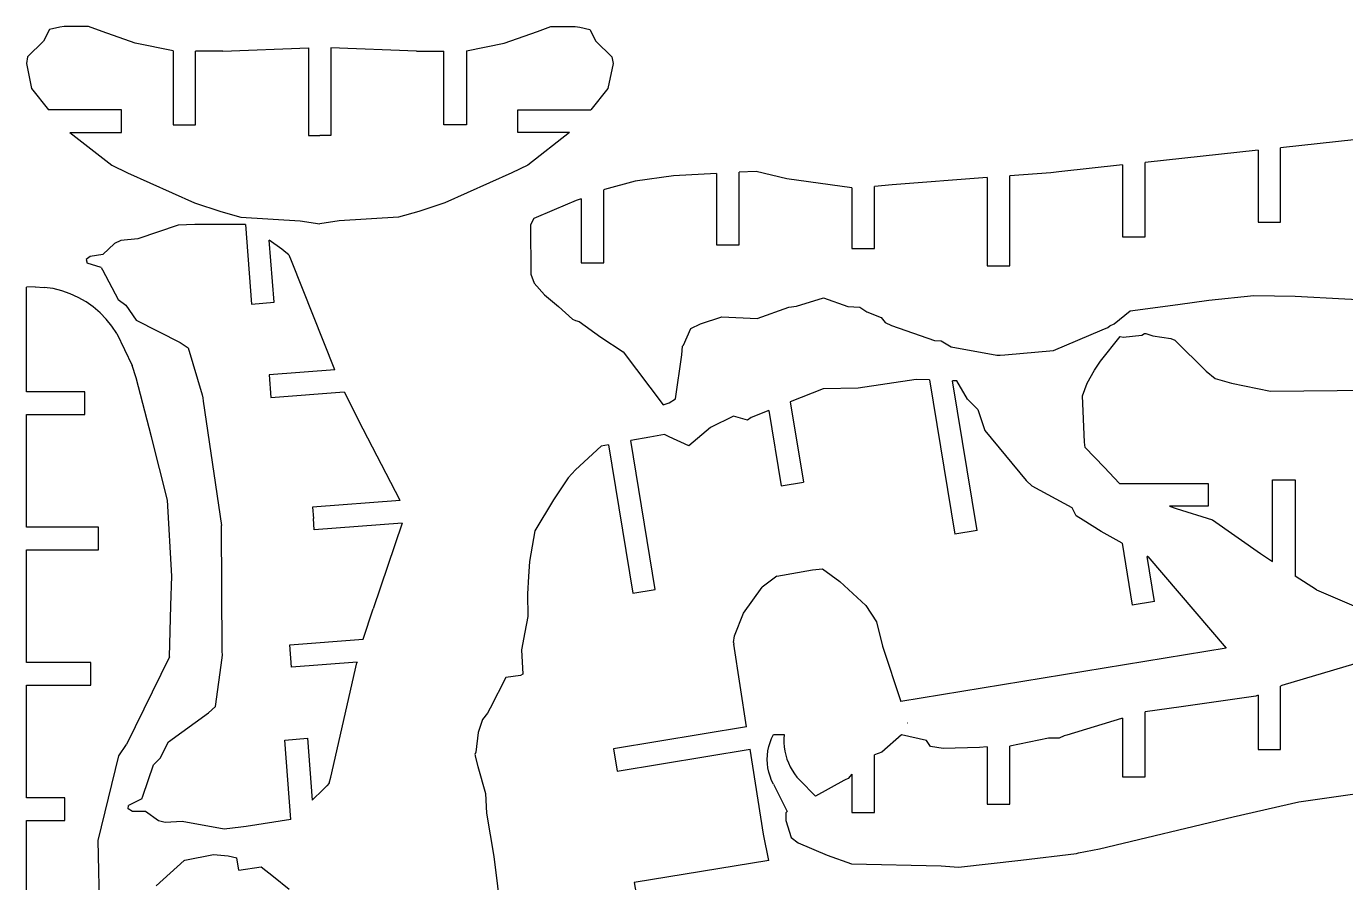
# Model space of a CAD drawing. Extents: x -403 to 998, y -258 to 587.
# Drawn here: x 71.4 to 287.7, y 191.6 to 332 of the extents above; entities that cross this region are included whole.
import ezdxf

# ---------------------------------------------------------------- set-up
doc = ezdxf.new("R2010")
doc.units = 0
doc.header["$MEASUREMENT"] = 0
doc.layers.add('LAYER_1', color=7, linetype='CONTINUOUS')

msp = doc.modelspace()

# ---------------------------------------------------------------- linework, layer by layer
at = {"layer": 'LAYER_1'}
for points in [[(75.203, 331.5071), (75.203, 331.5071), (74.1907, 329.5756), (74.1907, 329.5756)], [(76.8554, 331.9004), (76.8554, 331.9004), (75.203, 331.5071), (75.203, 331.5071)], [(77.5891, 331.9679), (77.5891, 331.9679), (76.8554, 331.9004), (76.8554, 331.9004)], [(81.1645, 331.9642), (81.1645, 331.9642), (77.5891, 331.9679), (77.5891, 331.9679)], [(81.5667, 332.0038), (81.5667, 332.0038), (81.1645, 331.9642), (81.1645, 331.9642)], [(83.7965, 331.1645), (83.7965, 331.1645), (81.5667, 332.0038), (81.5667, 332.0038)], [(89.245, 329.2399), (89.245, 329.2399), (83.7965, 331.1645), (83.7965, 331.1645)], [(149.7305, 329.2399), (149.7305, 329.2399), (155.179, 331.1645), (155.179, 331.1645)], [(155.179, 331.1645), (155.179, 331.1645), (157.4088, 332.0038), (157.4088, 332.0038)], [(157.4088, 332.0038), (157.4088, 332.0038), (157.811, 331.9642), (157.811, 331.9642)], [(157.811, 331.9642), (157.811, 331.9642), (161.3864, 331.9679), (161.3864, 331.9679)], [(161.3864, 331.9679), (161.3864, 331.9679), (162.1201, 331.9004), (162.1201, 331.9004)], [(162.1201, 331.9004), (162.1201, 331.9004), (163.7725, 331.5071), (163.7725, 331.5071)], [(163.7725, 331.5071), (163.7725, 331.5071), (164.7848, 329.5756), (164.7848, 329.5756)], [(74.1907, 329.5756), (74.1907, 329.5756), (71.5898, 326.9838), (71.5898, 326.9838)], [(95.4379, 327.9944), (95.4379, 327.9944), (89.245, 329.2399), (89.245, 329.2399)], [(143.5376, 327.9944), (143.5376, 327.9944), (149.7305, 329.2399), (149.7305, 329.2399)], [(164.7848, 329.5756), (164.7848, 329.5756), (167.3857, 326.9838), (167.3857, 326.9838)], [(71.5898, 326.9838), (71.5898, 326.9838), (71.3872, 325.91), (71.3872, 325.91)], [(95.4379, 327.9944), (95.4379, 327.9944), (95.4379, 315.8757), (95.4379, 315.8757)], [(103.5985, 327.9634), (103.5985, 327.9634), (99.1379, 327.9277), (99.1379, 327.9277)], [(99.1379, 315.8757), (99.1379, 315.8757), (99.1379, 327.9277), (99.1379, 327.9277)], [(103.5985, 327.9634), (103.5985, 327.9634), (117.6377, 328.5073), (117.6377, 328.5073)], [(117.6377, 328.5073), (117.6377, 328.5073), (117.6377, 314.1062), (117.6377, 314.1062)], [(135.377, 327.9634), (135.377, 327.9634), (121.3378, 328.5073), (121.3378, 328.5073)], [(121.3378, 328.5073), (121.3378, 328.5073), (121.3378, 314.1062), (121.3378, 314.1062)], [(135.377, 327.9634), (135.377, 327.9634), (139.8376, 327.9277), (139.8376, 327.9277)], [(139.8376, 315.8757), (139.8376, 315.8757), (139.8376, 327.9277), (139.8376, 327.9277)], [(143.5376, 327.9944), (143.5376, 327.9944), (143.5376, 315.8757), (143.5376, 315.8757)], [(167.3857, 326.9838), (167.3857, 326.9838), (167.5883, 325.91), (167.5883, 325.91)], [(71.3872, 325.91), (71.3872, 325.91), (72.2462, 321.8264), (72.2462, 321.8264)], [(167.5883, 325.91), (167.5883, 325.91), (166.7293, 321.8264), (166.7293, 321.8264)], [(72.2462, 321.8264), (72.2462, 321.8264), (75.0222, 318.3262), (75.0222, 318.3262)], [(166.7293, 321.8264), (166.7293, 321.8264), (163.9533, 318.3262), (163.9533, 318.3262)], [(86.981, 318.3262), (86.981, 318.3262), (75.0222, 318.3262), (75.0222, 318.3262)], [(86.981, 314.6262), (86.981, 314.6262), (86.981, 318.3262), (86.981, 318.3262)], [(151.9945, 318.3262), (151.9945, 318.3262), (163.9533, 318.3262), (163.9533, 318.3262)], [(151.9945, 314.6262), (151.9945, 314.6262), (151.9945, 318.3262), (151.9945, 318.3262)], [(95.4379, 315.8757), (95.4379, 315.8757), (99.1379, 315.8757), (99.1379, 315.8757)], [(143.5376, 315.8757), (143.5376, 315.8757), (139.8376, 315.8757), (139.8376, 315.8757)], [(78.5241, 314.6262), (78.5241, 314.6262), (86.981, 314.6262), (86.981, 314.6262)], [(78.5241, 314.6262), (78.5241, 314.6262), (85.3827, 309.2567), (85.3827, 309.2567)], [(117.6377, 314.1062), (117.6377, 314.1062), (119.4878, 314.1062), (119.4878, 314.1062)], [(121.3378, 314.1062), (121.3378, 314.1062), (119.4878, 314.1062), (119.4878, 314.1062)], [(160.4514, 314.6262), (160.4514, 314.6262), (151.9945, 314.6262), (151.9945, 314.6262)], [(160.4514, 314.6262), (160.4514, 314.6262), (153.5928, 309.2567), (153.5928, 309.2567)], [(85.3827, 309.2567), (85.3827, 309.2567), (87.9708, 307.9772), (87.9708, 307.9772)], [(87.9708, 307.9772), (87.9708, 307.9772), (98.9607, 303.0955), (98.9607, 303.0955)], [(151.0047, 307.9772), (151.0047, 307.9772), (140.0148, 303.0955), (140.0148, 303.0955)], [(153.5928, 309.2567), (153.5928, 309.2567), (151.0047, 307.9772), (151.0047, 307.9772)], [(98.9607, 303.0955), (98.9607, 303.0955), (103.2547, 301.6599), (103.2547, 301.6599)], [(140.0148, 303.0955), (140.0148, 303.0955), (135.7208, 301.6599), (135.7208, 301.6599)], [(103.2547, 301.6599), (103.2547, 301.6599), (106.5684, 300.7014), (106.5684, 300.7014)], [(106.5684, 300.7014), (106.5684, 300.7014), (116.2751, 300.1115), (116.2751, 300.1115)], [(132.4071, 300.7014), (132.4071, 300.7014), (122.7004, 300.1115), (122.7004, 300.1115)], [(135.7208, 301.6599), (135.7208, 301.6599), (132.4071, 300.7014), (132.4071, 300.7014)], [(96.2782, 299.4224), (96.2782, 299.4224), (89.6438, 297.1456), (89.6438, 297.1456)], [(98.991, 299.529), (98.991, 299.529), (96.2782, 299.4224), (96.2782, 299.4224)], [(99.8905, 299.5407), (99.8905, 299.5407), (98.991, 299.529), (98.991, 299.529)], [(107.3115, 299.5306), (107.3115, 299.5306), (99.8905, 299.5407), (99.8905, 299.5407)], [(107.3115, 299.5306), (107.3115, 299.5306), (108.3084, 286.4787), (108.3084, 286.4787)], [(116.2751, 300.1115), (116.2751, 300.1115), (119.4878, 299.6335), (119.4878, 299.6335)], [(122.7004, 300.1115), (122.7004, 300.1115), (119.4878, 299.6335), (119.4878, 299.6335)], [(85.8414, 296.4247), (85.8414, 296.4247), (83.9438, 294.5926), (83.9438, 294.5926)], [(86.8603, 296.8752), (86.8603, 296.8752), (85.8414, 296.4247), (85.8414, 296.4247)], [(89.6438, 297.1456), (89.6438, 297.1456), (86.8603, 296.8752), (86.8603, 296.8752)], [(113.2943, 295.4765), (113.2943, 295.4765), (111.2215, 296.9214), (111.2215, 296.9214)], [(111.9976, 286.7605), (111.9976, 286.7605), (111.2215, 296.9214), (111.2215, 296.9214)], [(81.8494, 294.25), (81.8494, 294.25), (81.183, 293.7508), (81.183, 293.7508)], [(83.9438, 294.5926), (83.9438, 294.5926), (81.8494, 294.25), (81.8494, 294.25)], [(113.9535, 294.9296), (113.9535, 294.9296), (113.2943, 295.4765), (113.2943, 295.4765)], [(114.4225, 294.5513), (114.4225, 294.5513), (113.9535, 294.9296), (113.9535, 294.9296)], [(114.4225, 294.5513), (114.4225, 294.5513), (114.8315, 293.6352), (114.8315, 293.6352)], [(81.183, 293.7508), (81.183, 293.7508), (81.3273, 293.1963), (81.3273, 293.1963)], [(83.6728, 292.4737), (83.6728, 292.4737), (81.3273, 293.1963), (81.3273, 293.1963)], [(83.6728, 292.4737), (83.6728, 292.4737), (83.8662, 292.0564), (83.8662, 292.0564)], [(83.8662, 292.0564), (83.8662, 292.0564), (86.4281, 287.2077), (86.4281, 287.2077)], [(114.8315, 293.6352), (114.8315, 293.6352), (121.9224, 275.7615), (121.9224, 275.7615)], [(72.8537, 289.2859), (72.8537, 289.2859), (71.3919, 289.2248), (71.3919, 289.2248)], [(71.3919, 272.0857), (71.3919, 272.0857), (71.3919, 289.2248), (71.3919, 289.2248)], [(72.8537, 289.2859), (72.8537, 289.2859), (74.3147, 289.21), (74.3147, 289.21)], [(75.7622, 288.9976), (75.7622, 288.9976), (74.3147, 289.21), (74.3147, 289.21)], [(77.1835, 288.6506), (77.1835, 288.6506), (75.7622, 288.9976), (75.7622, 288.9976)], [(78.5661, 288.1721), (78.5661, 288.1721), (77.1835, 288.6506), (77.1835, 288.6506)], [(79.8978, 287.5663), (79.8978, 287.5663), (78.5661, 288.1721), (78.5661, 288.1721)], [(81.167, 286.8385), (81.167, 286.8385), (79.8978, 287.5663), (79.8978, 287.5663)], [(82.3624, 285.9952), (82.3624, 285.9952), (81.167, 286.8385), (81.167, 286.8385)], [(83.4737, 285.0436), (83.4737, 285.0436), (82.3624, 285.9952), (82.3624, 285.9952)], [(86.4281, 287.2077), (86.4281, 287.2077), (87.676, 286.2922), (87.676, 286.2922)], [(87.676, 286.2922), (87.676, 286.2922), (89.4046, 283.8457), (89.4046, 283.8457)], [(108.3084, 286.4787), (108.3084, 286.4787), (111.9976, 286.7605), (111.9976, 286.7605)], [(84.491, 283.9922), (84.491, 283.9922), (83.4737, 285.0436), (83.4737, 285.0436)], [(85.4055, 282.8502), (85.4055, 282.8502), (84.491, 283.9922), (84.491, 283.9922)], [(89.4046, 283.8457), (89.4046, 283.8457), (96.6018, 280.1498), (96.6018, 280.1498)], [(86.2091, 281.6276), (86.2091, 281.6276), (85.4055, 282.8502), (85.4055, 282.8502)], [(86.2091, 281.6276), (86.2091, 281.6276), (88.7553, 276.3915), (88.7553, 276.3915)], [(251.2566, 281.0424), (251.2566, 281.0424), (254.274, 281.3772), (254.274, 281.3772)], [(254.274, 281.3772), (254.274, 281.3772), (254.7371, 281.6202), (254.7371, 281.6202)], [(254.7371, 281.6202), (254.7371, 281.6202), (254.9311, 281.6263), (254.9311, 281.6263)], [(254.9311, 281.6263), (254.9311, 281.6263), (256.086, 281.2857), (256.086, 281.2857)], [(256.086, 281.2857), (256.086, 281.2857), (259.0822, 280.8293), (259.0822, 280.8293)], [(96.6018, 280.1498), (96.6018, 280.1498), (97.9227, 279.3164), (97.9227, 279.3164)], [(97.9227, 279.3164), (97.9227, 279.3164), (100.2132, 271.5769), (100.2132, 271.5769)], [(247.5399, 277.1008), (247.5399, 277.1008), (250.7477, 281.128), (250.7477, 281.128)], [(250.7477, 281.128), (250.7477, 281.128), (251.2566, 281.0424), (251.2566, 281.0424)], [(259.0822, 280.8293), (259.0822, 280.8293), (259.6871, 280.5712), (259.6871, 280.5712)], [(259.6871, 280.5712), (259.6871, 280.5712), (264.8369, 275.4502), (264.8369, 275.4502)], [(246.5443, 275.6172), (246.5443, 275.6172), (247.5399, 277.1008), (247.5399, 277.1008)], [(89.3814, 274.3636), (89.3814, 274.3636), (88.7553, 276.3915), (88.7553, 276.3915)], [(121.9536, 275.6817), (121.9536, 275.6817), (111.2105, 274.8612), (111.2105, 274.8612)], [(111.2105, 274.8612), (111.2105, 274.8612), (111.4922, 271.172), (111.4922, 271.172)], [(121.9536, 275.6817), (121.9536, 275.6817), (121.9224, 275.7615), (121.9224, 275.7615)], [(245.334, 273.5189), (245.334, 273.5189), (246.5443, 275.6172), (246.5443, 275.6172)], [(264.8369, 275.4502), (264.8369, 275.4502), (266.3288, 274.256), (266.3288, 274.256)], [(91.9122, 264.7005), (91.9122, 264.7005), (89.3814, 274.3636), (89.3814, 274.3636)], [(207.7866, 272.697), (207.7866, 272.697), (202.0329, 272.552), (202.0329, 272.552)], [(217.2761, 274.0959), (217.2761, 274.0959), (207.7866, 272.697), (207.7866, 272.697)], [(219.4839, 274.0253), (219.4839, 274.0253), (217.2761, 274.0959), (217.2761, 274.0959)], [(219.4839, 274.0253), (219.4839, 274.0253), (223.6423, 248.7294), (223.6423, 248.7294)], [(223.9729, 273.8819), (223.9729, 273.8819), (223.2534, 273.9048), (223.2534, 273.9048)], [(227.2933, 249.3296), (227.2933, 249.3296), (223.2534, 273.9048), (223.2534, 273.9048)], [(225.7286, 270.8717), (225.7286, 270.8717), (223.9729, 273.8819), (223.9729, 273.8819)], [(244.5777, 271.4254), (244.5777, 271.4254), (245.334, 273.5189), (245.334, 273.5189)], [(266.3288, 274.256), (266.3288, 274.256), (268.999, 273.5033), (268.999, 273.5033)], [(268.999, 273.5033), (268.999, 273.5033), (275.3786, 272.1874), (275.3786, 272.1874)], [(80.9858, 272.0857), (80.9858, 272.0857), (71.3919, 272.0857), (71.3919, 272.0857)], [(80.9858, 268.3857), (80.9858, 268.3857), (80.9858, 272.0857), (80.9858, 272.0857)], [(100.2132, 271.5769), (100.2132, 271.5769), (100.3473, 271.1099), (100.3473, 271.1099)], [(100.3473, 271.1099), (100.3473, 271.1099), (100.3838, 270.5523), (100.3838, 270.5523)], [(100.3838, 270.5523), (100.3838, 270.5523), (103.3775, 250.143), (103.3775, 250.143)], [(111.4922, 271.172), (111.4922, 271.172), (123.5124, 272.0901), (123.5124, 272.0901)], [(123.5124, 272.0901), (123.5124, 272.0901), (125.8732, 267.4081), (125.8732, 267.4081)], [(202.0329, 272.552), (202.0329, 272.552), (196.6429, 270.4109), (196.6429, 270.4109)], [(227.3875, 269.1521), (227.3875, 269.1521), (225.7286, 270.8717), (225.7286, 270.8717)], [(244.9016, 263.7987), (244.9016, 263.7987), (244.5777, 271.4254), (244.5777, 271.4254)], [(275.3786, 272.1874), (275.3786, 272.1874), (291.7944, 272.3659), (291.7944, 272.3659)], [(71.3919, 249.8858), (71.3919, 249.8858), (71.3919, 268.3857), (71.3919, 268.3857)], [(71.3919, 268.3857), (71.3919, 268.3857), (80.9858, 268.3857), (80.9858, 268.3857)], [(193.1231, 269.0127), (193.1231, 269.0127), (190.2506, 267.8716), (190.2506, 267.8716)], [(193.1231, 269.0127), (193.1231, 269.0127), (195.1563, 256.6442), (195.1563, 256.6442)], [(196.6429, 270.4109), (196.6429, 270.4109), (198.8073, 257.2444), (198.8073, 257.2444)], [(227.3875, 269.1521), (227.3875, 269.1521), (228.5359, 265.7546), (228.5359, 265.7546)], [(132.7069, 254.2385), (132.7069, 254.2385), (125.8732, 267.4081), (125.8732, 267.4081)], [(183.545, 266.2023), (183.545, 266.2023), (180.041, 263.216), (180.041, 263.216)], [(187.3418, 268.0992), (187.3418, 268.0992), (183.545, 266.2023), (183.545, 266.2023)], [(189.6238, 267.4568), (189.6238, 267.4568), (187.3418, 268.0992), (187.3418, 268.0992)], [(190.2506, 267.8716), (190.2506, 267.8716), (189.6238, 267.4568), (189.6238, 267.4568)], [(94.5495, 254.3119), (94.5495, 254.3119), (91.9122, 264.7005), (91.9122, 264.7005)], [(173.6257, 264.6615), (173.6257, 264.6615), (170.4981, 264.0836), (170.4981, 264.0836)], [(174.5113, 239.6711), (174.5113, 239.6711), (170.4981, 264.0836), (170.4981, 264.0836)], [(176.0355, 265.0975), (176.0355, 265.0975), (173.6257, 264.6615), (173.6257, 264.6615)], [(176.8181, 264.6891), (176.8181, 264.6891), (176.0355, 265.0975), (176.0355, 265.0975)], [(180.041, 263.216), (180.041, 263.216), (176.8181, 264.6891), (176.8181, 264.6891)], [(228.5359, 265.7546), (228.5359, 265.7546), (235.3437, 257.562), (235.3437, 257.562)], [(165.6485, 263.1875), (165.6485, 263.1875), (161.439, 259.307), (161.439, 259.307)], [(166.859, 263.4111), (166.859, 263.4111), (165.6485, 263.1875), (165.6485, 263.1875)], [(166.859, 263.4111), (166.859, 263.4111), (170.8603, 239.0709), (170.8603, 239.0709)], [(245.0145, 262.9335), (245.0145, 262.9335), (244.9016, 263.7987), (244.9016, 263.7987)], [(248.1175, 259.7255), (248.1175, 259.7255), (245.0145, 262.9335), (245.0145, 262.9335)], [(250.6307, 257.0547), (250.6307, 257.0547), (248.1175, 259.7255), (248.1175, 259.7255)], [(160.2083, 257.9698), (160.2083, 257.9698), (157.8248, 254.3909), (157.8248, 254.3909)], [(161.439, 259.307), (161.439, 259.307), (160.2083, 257.9698), (160.2083, 257.9698)], [(236.2901, 256.6288), (236.2901, 256.6288), (235.3437, 257.562), (235.3437, 257.562)], [(275.7464, 257.6376), (275.7464, 257.6376), (279.4464, 257.6376), (279.4464, 257.6376)], [(275.7464, 244.2592), (275.7464, 244.2592), (275.7464, 257.6376), (275.7464, 257.6376)], [(279.4464, 257.6376), (279.4464, 257.6376), (279.4464, 241.8683), (279.4464, 241.8683)], [(195.1563, 256.6442), (195.1563, 256.6442), (198.8073, 257.2444), (198.8073, 257.2444)], [(242.8709, 253.0462), (242.8709, 253.0462), (236.2901, 256.6288), (236.2901, 256.6288)], [(250.6307, 257.0547), (250.6307, 257.0547), (265.1579, 257.0547), (265.1579, 257.0547)], [(265.1579, 257.0547), (265.1579, 257.0547), (265.1579, 253.3548), (265.1579, 253.3548)], [(95.2421, 241.8639), (95.2421, 241.8639), (94.5495, 254.3119), (94.5495, 254.3119)], [(132.7069, 254.2385), (132.7069, 254.2385), (118.3177, 253.1395), (118.3177, 253.1395)], [(118.3177, 253.1395), (118.3177, 253.1395), (118.4586, 251.2949), (118.4586, 251.2949)], [(157.8248, 254.3909), (157.8248, 254.3909), (154.7381, 249.2966), (154.7381, 249.2966)], [(258.8308, 253.3548), (258.8308, 253.3548), (259.9477, 252.955), (259.9477, 252.955)], [(265.1579, 253.3548), (265.1579, 253.3548), (258.8308, 253.3548), (258.8308, 253.3548)], [(118.5995, 249.4502), (118.5995, 249.4502), (118.4586, 251.2949), (118.4586, 251.2949)], [(243.5168, 251.7311), (243.5168, 251.7311), (242.8709, 253.0462), (242.8709, 253.0462)], [(244.6845, 251.0133), (244.6845, 251.0133), (243.5168, 251.7311), (243.5168, 251.7311)], [(247.6305, 249.1912), (247.6305, 249.1912), (244.6845, 251.0133), (244.6845, 251.0133)], [(259.9477, 252.955), (259.9477, 252.955), (265.8709, 251.1134), (265.8709, 251.1134)], [(265.8709, 251.1134), (265.8709, 251.1134), (273.7532, 245.5472), (273.7532, 245.5472)], [(83.1968, 249.8858), (83.1968, 249.8858), (71.3919, 249.8858), (71.3919, 249.8858)], [(83.1968, 246.1858), (83.1968, 246.1858), (83.1968, 249.8858), (83.1968, 249.8858)], [(103.518, 229.5158), (103.518, 229.5158), (103.3775, 250.143), (103.3775, 250.143)], [(132.9887, 250.5492), (132.9887, 250.5492), (118.5995, 249.4502), (118.5995, 249.4502)], [(132.9887, 250.5492), (132.9887, 250.5492), (128.2343, 236.4946), (128.2343, 236.4946)], [(154.7381, 249.2966), (154.7381, 249.2966), (153.9093, 244.2646), (153.9093, 244.2646)], [(227.2933, 249.3296), (227.2933, 249.3296), (223.6423, 248.7294), (223.6423, 248.7294)], [(251.0678, 247.2663), (251.0678, 247.2663), (247.6305, 249.1912), (247.6305, 249.1912)], [(251.0678, 247.2663), (251.0678, 247.2663), (252.7371, 237.1117), (252.7371, 237.1117)], [(71.3919, 227.6859), (71.3919, 227.6859), (71.3919, 246.1858), (71.3919, 246.1858)], [(71.3919, 246.1858), (71.3919, 246.1858), (83.1968, 246.1858), (83.1968, 246.1858)], [(255.2577, 245.0587), (255.2577, 245.0587), (255.1734, 245.1004), (255.1734, 245.1004)], [(256.388, 237.7119), (256.388, 237.7119), (255.1734, 245.1004), (255.1734, 245.1004)], [(255.2577, 245.0587), (255.2577, 245.0587), (268.1478, 230.0662), (268.1478, 230.0662)], [(273.7532, 245.5472), (273.7532, 245.5472), (275.7464, 244.2592), (275.7464, 244.2592)], [(153.9093, 244.2646), (153.9093, 244.2646), (153.7092, 241.7937), (153.7092, 241.7937)], [(194.4468, 241.8728), (194.4468, 241.8728), (200.3035, 242.8755), (200.3035, 242.8755)], [(200.3035, 242.8755), (200.3035, 242.8755), (201.9363, 243.0583), (201.9363, 243.0583)], [(201.9363, 243.0583), (201.9363, 243.0583), (204.799, 240.9939), (204.799, 240.9939)], [(95.0639, 237.058), (95.0639, 237.058), (95.2421, 241.8639), (95.2421, 241.8639)], [(153.7092, 241.7937), (153.7092, 241.7937), (153.5434, 238.9593), (153.5434, 238.9593)], [(194.4468, 241.8728), (194.4468, 241.8728), (192.0212, 240.0496), (192.0212, 240.0496)], [(204.799, 240.9939), (204.799, 240.9939), (209.0352, 237.0255), (209.0352, 237.0255)], [(282.9689, 239.5921), (282.9689, 239.5921), (279.4464, 241.8683), (279.4464, 241.8683)], [(153.5434, 238.9593), (153.5434, 238.9593), (153.6412, 235.2422), (153.6412, 235.2422)], [(170.8603, 239.0709), (170.8603, 239.0709), (174.5113, 239.6711), (174.5113, 239.6711)], [(188.9964, 235.8027), (188.9964, 235.8027), (192.0212, 240.0496), (192.0212, 240.0496)], [(282.9689, 239.5921), (282.9689, 239.5921), (289.0878, 236.9875), (289.0878, 236.9875)], [(94.8405, 228.6183), (94.8405, 228.6183), (95.0639, 237.058), (95.0639, 237.058)], [(126.612, 231.5084), (126.612, 231.5084), (128.2343, 236.4946), (128.2343, 236.4946)], [(187.4995, 232.0486), (187.4995, 232.0486), (188.9964, 235.8027), (188.9964, 235.8027)], [(209.0352, 237.0255), (209.0352, 237.0255), (210.7957, 234.3434), (210.7957, 234.3434)], [(256.388, 237.7119), (256.388, 237.7119), (252.7371, 237.1117), (252.7371, 237.1117)], [(153.6412, 235.2422), (153.6412, 235.2422), (153.1297, 232.6808), (153.1297, 232.6808)], [(210.7957, 234.3434), (210.7957, 234.3434), (211.7843, 230.3812), (211.7843, 230.3812)], [(114.5917, 230.5903), (114.5917, 230.5903), (126.612, 231.5084), (126.612, 231.5084)], [(153.1297, 232.6808), (153.1297, 232.6808), (152.5547, 229.7466), (152.5547, 229.7466)], [(187.3365, 230.9853), (187.3365, 230.9853), (187.4995, 232.0486), (187.4995, 232.0486)], [(103.5667, 228.9591), (103.5667, 228.9591), (103.518, 229.5158), (103.518, 229.5158)], [(114.8735, 226.9011), (114.8735, 226.9011), (114.5917, 230.5903), (114.5917, 230.5903)], [(152.5547, 229.7466), (152.5547, 229.7466), (152.7914, 225.7954), (152.7914, 225.7954)], [(187.3365, 230.9853), (187.3365, 230.9853), (187.3728, 230.6946), (187.3728, 230.6946)], [(189.4949, 217.1364), (189.4949, 217.1364), (187.3728, 230.6946), (187.3728, 230.6946)], [(211.7843, 230.3812), (211.7843, 230.3812), (214.7798, 221.293), (214.7798, 221.293)], [(268.1478, 230.0662), (268.1478, 230.0662), (214.7798, 221.293), (214.7798, 221.293)], [(81.9805, 227.6859), (81.9805, 227.6859), (71.3919, 227.6859), (71.3919, 227.6859)], [(81.9805, 223.986), (81.9805, 223.986), (81.9805, 227.6859), (81.9805, 227.6859)], [(94.8405, 228.6183), (94.8405, 228.6183), (87.7822, 214.224), (87.7822, 214.224)], [(102.4165, 220.4796), (102.4165, 220.4796), (103.5051, 228.4772), (103.5051, 228.4772)], [(103.5051, 228.4772), (103.5051, 228.4772), (103.5667, 228.9591), (103.5667, 228.9591)], [(125.6167, 227.7216), (125.6167, 227.7216), (114.8735, 226.9011), (114.8735, 226.9011)], [(121.3038, 208.8948), (121.3038, 208.8948), (125.5979, 227.6381), (125.5979, 227.6381)], [(125.6167, 227.7216), (125.6167, 227.7216), (125.5979, 227.6381), (125.5979, 227.6381)], [(150.0093, 225.2456), (150.0093, 225.2456), (147.4642, 220.1924), (147.4642, 220.1924)], [(152.4112, 225.5531), (152.4112, 225.5531), (150.0093, 225.2456), (150.0093, 225.2456)], [(152.7914, 225.7954), (152.7914, 225.7954), (152.4112, 225.5531), (152.4112, 225.5531)], [(71.3919, 205.4861), (71.3919, 205.4861), (71.3919, 223.986), (71.3919, 223.986)], [(71.3919, 223.986), (71.3919, 223.986), (81.9805, 223.986), (81.9805, 223.986)], [(94.6851, 214.7093), (94.6851, 214.7093), (101.2375, 219.4553), (101.2375, 219.4553)], [(101.2375, 219.4553), (101.2375, 219.4553), (102.4165, 220.4796), (102.4165, 220.4796)], [(146.9783, 219.3654), (146.9783, 219.3654), (146.2018, 218.3191), (146.2018, 218.3191)], [(147.4642, 220.1924), (147.4642, 220.1924), (146.9783, 219.3654), (146.9783, 219.3654)], [(146.2018, 218.3191), (146.2018, 218.3191), (145.4806, 216.1909), (145.4806, 216.1909)], [(189.4949, 217.1364), (189.4949, 217.1364), (167.6526, 213.5458), (167.6526, 213.5458)], [(215.9117, 217.7294), (215.9117, 217.7294), (215.8724, 217.7229), (215.8724, 217.7229)], [(86.5274, 212.3675), (86.5274, 212.3675), (87.7822, 214.224), (87.7822, 214.224)], [(93.348, 212.0285), (93.348, 212.0285), (94.6851, 214.7093), (94.6851, 214.7093)], [(113.7694, 214.9776), (113.7694, 214.9776), (117.4586, 215.2594), (117.4586, 215.2594)], [(114.7663, 201.9258), (114.7663, 201.9258), (113.7694, 214.9776), (113.7694, 214.9776)], [(117.4586, 215.2594), (117.4586, 215.2594), (118.2347, 205.0984), (118.2347, 205.0984)], [(145.4806, 216.1909), (145.4806, 216.1909), (145.1036, 213.0113), (145.1036, 213.0113)], [(83.1785, 198.4847), (83.1785, 198.4847), (86.5274, 212.3675), (86.5274, 212.3675)], [(92.2536, 210.9341), (92.2536, 210.9341), (93.348, 212.0285), (93.348, 212.0285)], [(145.1036, 213.0113), (145.1036, 213.0113), (144.9516, 212.6046), (144.9516, 212.6046)], [(144.9516, 212.6046), (144.9516, 212.6046), (144.9657, 212.4827), (144.9657, 212.4827)], [(144.9657, 212.4827), (144.9657, 212.4827), (144.9986, 212.3419), (144.9986, 212.3419)], [(144.9986, 212.3419), (144.9986, 212.3419), (145.4161, 210.6124), (145.4161, 210.6124)], [(167.6526, 213.5458), (167.6526, 213.5458), (168.2528, 209.8947), (168.2528, 209.8947)], [(168.2528, 209.8947), (168.2528, 209.8947), (190.067, 213.4808), (190.067, 213.4808)], [(192.2494, 199.5376), (192.2494, 199.5376), (190.067, 213.4808), (190.067, 213.4808)], [(90.4578, 205.7526), (90.4578, 205.7526), (92.2536, 210.9341), (92.2536, 210.9341)], [(145.4161, 210.6124), (145.4161, 210.6124), (146.6719, 206.2146), (146.6719, 206.2146)], [(121.0386, 207.9272), (121.0386, 207.9272), (120.6325, 207.4821), (120.6325, 207.4821)], [(121.0386, 207.9272), (121.0386, 207.9272), (121.3038, 208.8948), (121.3038, 208.8948)], [(90.33, 205.3108), (90.33, 205.3108), (90.4578, 205.7526), (90.4578, 205.7526)], [(120.064, 206.8414), (120.064, 206.8414), (118.2347, 205.0984), (118.2347, 205.0984)], [(120.6325, 207.4821), (120.6325, 207.4821), (120.064, 206.8414), (120.064, 206.8414)], [(146.6719, 206.2146), (146.6719, 206.2146), (146.8237, 202.9807), (146.8237, 202.9807)], [(77.6834, 205.4861), (77.6834, 205.4861), (71.3919, 205.4861), (71.3919, 205.4861)], [(77.6834, 201.7861), (77.6834, 201.7861), (77.6834, 205.4861), (77.6834, 205.4861)], [(88.0632, 203.6704), (88.0632, 203.6704), (88.1215, 204.2403), (88.1215, 204.2403)], [(88.7975, 203.2782), (88.7975, 203.2782), (88.0632, 203.6704), (88.0632, 203.6704)], [(90.33, 205.3108), (90.33, 205.3108), (88.1215, 204.2403), (88.1215, 204.2403)], [(71.3919, 183.2862), (71.3919, 183.2862), (71.3919, 201.7861), (71.3919, 201.7861)], [(71.3919, 201.7861), (71.3919, 201.7861), (77.6834, 201.7861), (77.6834, 201.7861)], [(90.9197, 203.2576), (90.9197, 203.2576), (88.7975, 203.2782), (88.7975, 203.2782)], [(93.0735, 201.735), (93.0735, 201.735), (90.9197, 203.2576), (90.9197, 203.2576)], [(94.149, 201.4444), (94.149, 201.4444), (93.0735, 201.735), (93.0735, 201.735)], [(96.9413, 201.5999), (96.9413, 201.5999), (94.149, 201.4444), (94.149, 201.4444)], [(103.8445, 200.357), (103.8445, 200.357), (96.9413, 201.5999), (96.9413, 201.5999)], [(114.7663, 201.9258), (114.7663, 201.9258), (107.4329, 200.7887), (107.4329, 200.7887)], [(146.8237, 202.9807), (146.8237, 202.9807), (148.0273, 195.8908), (148.0273, 195.8908)], [(106.5421, 200.6637), (106.5421, 200.6637), (103.8445, 200.357), (103.8445, 200.357)], [(107.4329, 200.7887), (107.4329, 200.7887), (106.5421, 200.6637), (106.5421, 200.6637)], [(193.1215, 195.2348), (193.1215, 195.2348), (192.2494, 199.5376), (192.2494, 199.5376)], [(83.4061, 186.0208), (83.4061, 186.0208), (83.1785, 198.4847), (83.1785, 198.4847)], [(92.6602, 191.0739), (92.6602, 191.0739), (97.2647, 195.2432), (97.2647, 195.2432)], [(97.2647, 195.2432), (97.2647, 195.2432), (97.3509, 195.2811), (97.3509, 195.2811)], [(97.3509, 195.2811), (97.3509, 195.2811), (102.0971, 196.2145), (102.0971, 196.2145)], [(102.0971, 196.2145), (102.0971, 196.2145), (104.4757, 195.9833), (104.4757, 195.9833)], [(104.4757, 195.9833), (104.4757, 195.9833), (105.9169, 195.6581), (105.9169, 195.6581)], [(106.2244, 193.612), (106.2244, 193.612), (105.9169, 195.6581), (105.9169, 195.6581)], [(148.0273, 195.8908), (148.0273, 195.8908), (149.2472, 186.1474), (149.2472, 186.1474)], [(193.1215, 195.2348), (193.1215, 195.2348), (171.0681, 191.6094), (171.0681, 191.6094)], [(106.2244, 193.612), (106.2244, 193.612), (109.8833, 194.1619), (109.8833, 194.1619)], [(109.8833, 194.1619), (109.8833, 194.1619), (111.9136, 192.5894), (111.9136, 192.5894)], [(111.9136, 192.5894), (111.9136, 192.5894), (114.4763, 190.5248), (114.4763, 190.5248)], [(171.0681, 191.6094), (171.0681, 191.6094), (171.3682, 189.7839), (171.3682, 189.7839)]]:
    msp.add_open_spline(points, degree=3, dxfattribs=at)
at = {"layer": 'LAYER_1', "color": 242}
for points in [[(295.5527, 314.1236), (295.5527, 314.1236), (277.0528, 312.1108), (277.0528, 312.1108)], [(273.3529, 311.7083), (273.3529, 311.7083), (254.853, 309.6955), (254.853, 309.6955)], [(273.3529, 311.7083), (273.3529, 311.7083), (273.3529, 299.8724), (273.3529, 299.8724)], [(277.0528, 299.8724), (277.0528, 299.8724), (277.0528, 312.1108), (277.0528, 312.1108)], [(254.853, 297.474), (254.853, 297.474), (254.853, 309.6955), (254.853, 309.6955)], [(177.5189, 307.4834), (177.5189, 307.4834), (171.2286, 306.634), (171.2286, 306.634)], [(184.5534, 307.8982), (184.5534, 307.8982), (177.5189, 307.4834), (177.5189, 307.4834)], [(184.5534, 307.8982), (184.5534, 307.8982), (184.5534, 296.1729), (184.5534, 296.1729)], [(191.0528, 308.2008), (191.0528, 308.2008), (188.2534, 308.0917), (188.2534, 308.0917)], [(188.2534, 296.1729), (188.2534, 296.1729), (188.2534, 308.0917), (188.2534, 308.0917)], [(196.0881, 307.0202), (196.0881, 307.0202), (191.0528, 308.2008), (191.0528, 308.2008)], [(228.9532, 307.2132), (228.9532, 307.2132), (213.3766, 306.0447), (213.3766, 306.0447)], [(228.9532, 307.2132), (228.9532, 307.2132), (228.9532, 292.7259), (228.9532, 292.7259)], [(239.3966, 307.9967), (239.3966, 307.9967), (232.6531, 307.4908), (232.6531, 307.4908)], [(232.6531, 292.7259), (232.6531, 292.7259), (232.6531, 307.4908), (232.6531, 307.4908)], [(240.6632, 308.1517), (240.6632, 308.1517), (239.3966, 307.9967), (239.3966, 307.9967)], [(251.153, 309.2929), (251.153, 309.2929), (240.6632, 308.1517), (240.6632, 308.1517)], [(251.153, 309.2929), (251.153, 309.2929), (251.153, 297.474), (251.153, 297.474)], [(166.1663, 305.2514), (166.1663, 305.2514), (166.0535, 305.207), (166.0535, 305.207)], [(166.0535, 293.2567), (166.0535, 293.2567), (166.0535, 305.207), (166.0535, 305.207)], [(171.2286, 306.634), (171.2286, 306.634), (166.1663, 305.2514), (166.1663, 305.2514)], [(206.7532, 305.5355), (206.7532, 305.5355), (196.0881, 307.0202), (196.0881, 307.0202)], [(206.7532, 305.5355), (206.7532, 305.5355), (206.7532, 295.5723), (206.7532, 295.5723)], [(213.3766, 306.0447), (213.3766, 306.0447), (210.4533, 305.7435), (210.4533, 305.7435)], [(210.4533, 295.5723), (210.4533, 295.5723), (210.4533, 305.7435), (210.4533, 305.7435)], [(161.5251, 303.426), (161.5251, 303.426), (157.9352, 301.9308), (157.9352, 301.9308)], [(162.3535, 303.7518), (162.3535, 303.7518), (161.5251, 303.426), (161.5251, 303.426)], [(162.3535, 303.7518), (162.3535, 303.7518), (162.3535, 293.2567), (162.3535, 293.2567)], [(157.9352, 301.9308), (157.9352, 301.9308), (154.5725, 300.4942), (154.5725, 300.4942)], [(154.5725, 300.4942), (154.5725, 300.4942), (154.0754, 299.4821), (154.0754, 299.4821)], [(154.0754, 299.4821), (154.0754, 299.4821), (154.1047, 291.3569), (154.1047, 291.3569)], [(273.3529, 299.8724), (273.3529, 299.8724), (277.0528, 299.8724), (277.0528, 299.8724)], [(251.153, 297.474), (251.153, 297.474), (254.853, 297.474), (254.853, 297.474)], [(184.5534, 296.1729), (184.5534, 296.1729), (188.2534, 296.1729), (188.2534, 296.1729)], [(206.7532, 295.5723), (206.7532, 295.5723), (210.4533, 295.5723), (210.4533, 295.5723)], [(162.3535, 293.2567), (162.3535, 293.2567), (166.0535, 293.2567), (166.0535, 293.2567)], [(228.9532, 292.7259), (228.9532, 292.7259), (232.6531, 292.7259), (232.6531, 292.7259)], [(154.1047, 291.3569), (154.1047, 291.3569), (154.6518, 289.916), (154.6518, 289.916)], [(154.6518, 289.916), (154.6518, 289.916), (156.3539, 287.9691), (156.3539, 287.9691)], [(156.3539, 287.9691), (156.3539, 287.9691), (158.6197, 286.0663), (158.6197, 286.0663)], [(265.2764, 287.1161), (265.2764, 287.1161), (272.6681, 287.8679), (272.6681, 287.8679)], [(272.6681, 287.8679), (272.6681, 287.8679), (279.4624, 287.7804), (279.4624, 287.7804)], [(279.4624, 287.7804), (279.4624, 287.7804), (287.5851, 287.3061), (287.5851, 287.3061)], [(158.6197, 286.0663), (158.6197, 286.0663), (160.964, 284.0044), (160.964, 284.0044)], [(191.2128, 284.1119), (191.2128, 284.1119), (196.3893, 285.9815), (196.3893, 285.9815)], [(196.3893, 285.9815), (196.3893, 285.9815), (197.6762, 286.1247), (197.6762, 286.1247)], [(197.6762, 286.1247), (197.6762, 286.1247), (202.1027, 287.5019), (202.1027, 287.5019)], [(202.1027, 287.5019), (202.1027, 287.5019), (206.0624, 286.051), (206.0624, 286.051)], [(206.0624, 286.051), (206.0624, 286.051), (208.0572, 285.9331), (208.0572, 285.9331)], [(208.0572, 285.9331), (208.0572, 285.9331), (209.2323, 285.1985), (209.2323, 285.1985)], [(252.4053, 285.3746), (252.4053, 285.3746), (260.2251, 286.4107), (260.2251, 286.4107)], [(260.2251, 286.4107), (260.2251, 286.4107), (265.2764, 287.1161), (265.2764, 287.1161)], [(287.5851, 287.3061), (287.5851, 287.3061), (323.2359, 285.5687), (323.2359, 285.5687)], [(160.964, 284.0044), (160.964, 284.0044), (161.448, 283.7619), (161.448, 283.7619)], [(161.448, 283.7619), (161.448, 283.7619), (162.0189, 283.6207), (162.0189, 283.6207)], [(162.0189, 283.6207), (162.0189, 283.6207), (165.5864, 281.0295), (165.5864, 281.0295)], [(181.9069, 283.217), (181.9069, 283.217), (185.4414, 284.3837), (185.4414, 284.3837)], [(185.4414, 284.3837), (185.4414, 284.3837), (191.2128, 284.1119), (191.2128, 284.1119)], [(209.2323, 285.1985), (209.2323, 285.1985), (211.5699, 284.2722), (211.5699, 284.2722)], [(211.5699, 284.2722), (211.5699, 284.2722), (212.2336, 283.4559), (212.2336, 283.4559)], [(212.2336, 283.4559), (212.2336, 283.4559), (213.237, 282.9517), (213.237, 282.9517)], [(249.7402, 283.2032), (249.7402, 283.2032), (252.4053, 285.3746), (252.4053, 285.3746)], [(179.1404, 279.7208), (179.1404, 279.7208), (180.3558, 282.4788), (180.3558, 282.4788)], [(180.3558, 282.4788), (180.3558, 282.4788), (181.9069, 283.217), (181.9069, 283.217)], [(213.237, 282.9517), (213.237, 282.9517), (220.3169, 280.47), (220.3169, 280.47)], [(239.8168, 278.8453), (239.8168, 278.8453), (247.8013, 282.2338), (247.8013, 282.2338)], [(247.8013, 282.2338), (247.8013, 282.2338), (248.7105, 282.6286), (248.7105, 282.6286)], [(248.7105, 282.6286), (248.7105, 282.6286), (249.0636, 282.8926), (249.0636, 282.8926)], [(249.0636, 282.8926), (249.0636, 282.8926), (249.7402, 283.2032), (249.7402, 283.2032)], [(165.5864, 281.0295), (165.5864, 281.0295), (169.2503, 278.6322), (169.2503, 278.6322)], [(178.8691, 278.1563), (178.8691, 278.1563), (179.0024, 279.572), (179.0024, 279.572)], [(179.0024, 279.572), (179.0024, 279.572), (179.0567, 279.6318), (179.0567, 279.6318)], [(179.0567, 279.6318), (179.0567, 279.6318), (179.1404, 279.7208), (179.1404, 279.7208)], [(220.3169, 280.47), (220.3169, 280.47), (221.3933, 280.415), (221.3933, 280.415)], [(221.3933, 280.415), (221.3933, 280.415), (223.0414, 279.4368), (223.0414, 279.4368)], [(223.0414, 279.4368), (223.0414, 279.4368), (230.5262, 278.0873), (230.5262, 278.0873)], [(169.2503, 278.6322), (169.2503, 278.6322), (175.8003, 269.9175), (175.8003, 269.9175)], [(177.8441, 270.9166), (177.8441, 270.9166), (178.8691, 278.1563), (178.8691, 278.1563)], [(230.5262, 278.0873), (230.5262, 278.0873), (230.7283, 278.084), (230.7283, 278.084)], [(230.7283, 278.084), (230.7283, 278.084), (230.8458, 278.1088), (230.8458, 278.1088)], [(230.8458, 278.1088), (230.8458, 278.1088), (231.0724, 278.0787), (231.0724, 278.0787)], [(231.0724, 278.0787), (231.0724, 278.0787), (231.8195, 278.1335), (231.8195, 278.1335)], [(231.8195, 278.1335), (231.8195, 278.1335), (239.8168, 278.8453), (239.8168, 278.8453)], [(176.7697, 270.2728), (176.7697, 270.2728), (177.8441, 270.9166), (177.8441, 270.9166)], [(175.8003, 269.9175), (175.8003, 269.9175), (176.7697, 270.2728), (176.7697, 270.2728)], [(289.2228, 227.4622), (289.2228, 227.4622), (277.2575, 223.9013), (277.2575, 223.9013)], [(277.2575, 223.9013), (277.2575, 223.9013), (277.0528, 223.8184), (277.0528, 223.8184)], [(277.0528, 213.4034), (277.0528, 213.4034), (277.0528, 223.8184), (277.0528, 223.8184)], [(273.0083, 222.181), (273.0083, 222.181), (260.7743, 220.4106), (260.7743, 220.4106)], [(273.3529, 222.3206), (273.3529, 222.3206), (273.0083, 222.181), (273.0083, 222.181)], [(273.3529, 222.3206), (273.3529, 222.3206), (273.3529, 213.4034), (273.3529, 213.4034)], [(251.153, 218.5748), (251.153, 218.5748), (250.9447, 218.4903), (250.9447, 218.4903)], [(251.153, 218.5748), (251.153, 218.5748), (251.153, 208.916), (251.153, 208.916)], [(260.7743, 220.4106), (260.7743, 220.4106), (254.853, 219.5974), (254.853, 219.5974)], [(254.853, 208.916), (254.853, 208.916), (254.853, 219.5974), (254.853, 219.5974)], [(250.9447, 218.4903), (250.9447, 218.4903), (242.0148, 215.7975), (242.0148, 215.7975)], [(193.1301, 213.8982), (193.1301, 213.8982), (193.3291, 214.5757), (193.3291, 214.5757)], [(193.3291, 214.5757), (193.3291, 214.5757), (193.5828, 215.2346), (193.5828, 215.2346)], [(193.5828, 215.2346), (193.5828, 215.2346), (193.8893, 215.8705), (193.8893, 215.8705)], [(193.8893, 215.8705), (193.8893, 215.8705), (195.6468, 215.8705), (195.6468, 215.8705)], [(195.6468, 215.8705), (195.6468, 215.8705), (195.6001, 215.194), (195.6001, 215.194)], [(195.6001, 215.194), (195.6001, 215.194), (195.6026, 214.5156), (195.6026, 214.5156)], [(195.6026, 214.5156), (195.6026, 214.5156), (195.654, 213.8393), (195.654, 213.8393)], [(214.9108, 215.8083), (214.9108, 215.8083), (211.6389, 212.9807), (211.6389, 212.9807)], [(218.9765, 214.9176), (218.9765, 214.9176), (214.9108, 215.8083), (214.9108, 215.8083)], [(219.6719, 213.9124), (219.6719, 213.9124), (218.9765, 214.9176), (218.9765, 214.9176)], [(238.9761, 215.2815), (238.9761, 215.2815), (232.6531, 213.9764), (232.6531, 213.9764)], [(240.7351, 215.3034), (240.7351, 215.3034), (238.9761, 215.2815), (238.9761, 215.2815)], [(241.5657, 215.6532), (241.5657, 215.6532), (240.7351, 215.3034), (240.7351, 215.3034)], [(242.0148, 215.7975), (242.0148, 215.7975), (241.5657, 215.6532), (241.5657, 215.6532)], [(192.8718, 211.8006), (192.8718, 211.8006), (192.9006, 212.5061), (192.9006, 212.5061)], [(192.9006, 212.5061), (192.9006, 212.5061), (192.9869, 213.2068), (192.9869, 213.2068)], [(192.9869, 213.2068), (192.9869, 213.2068), (193.1301, 213.8982), (193.1301, 213.8982)], [(195.654, 213.8393), (195.654, 213.8393), (195.7544, 213.1686), (195.7544, 213.1686)], [(195.7544, 213.1686), (195.7544, 213.1686), (195.9028, 212.5067), (195.9028, 212.5067)], [(195.9028, 212.5067), (195.9028, 212.5067), (196.0989, 211.8574), (196.0989, 211.8574)], [(211.6389, 212.9807), (211.6389, 212.9807), (210.4533, 212.5364), (210.4533, 212.5364)], [(210.4533, 203.1065), (210.4533, 203.1065), (210.4533, 212.5364), (210.4533, 212.5364)], [(221.7069, 213.5665), (221.7069, 213.5665), (219.6719, 213.9124), (219.6719, 213.9124)], [(227.6873, 213.7425), (227.6873, 213.7425), (221.7069, 213.5665), (221.7069, 213.5665)], [(228.9532, 213.8791), (228.9532, 213.8791), (227.6873, 213.7425), (227.6873, 213.7425)], [(228.9532, 213.8791), (228.9532, 213.8791), (228.9532, 204.4751), (228.9532, 204.4751)], [(232.6531, 204.4751), (232.6531, 204.4751), (232.6531, 213.9764), (232.6531, 213.9764)], [(273.3529, 213.4034), (273.3529, 213.4034), (277.0528, 213.4034), (277.0528, 213.4034)], [(192.9006, 211.0951), (192.9006, 211.0951), (192.8718, 211.8006), (192.8718, 211.8006)], [(192.9869, 210.3944), (192.9869, 210.3944), (192.9006, 211.0951), (192.9006, 211.0951)], [(193.1301, 209.703), (193.1301, 209.703), (192.9869, 210.3944), (192.9869, 210.3944)], [(196.0989, 211.8574), (196.0989, 211.8574), (196.3415, 211.224), (196.3415, 211.224)], [(196.3415, 211.224), (196.3415, 211.224), (196.6291, 210.6097), (196.6291, 210.6097)], [(196.6291, 210.6097), (196.6291, 210.6097), (196.9605, 210.0179), (196.9605, 210.0179)], [(196.9605, 210.0179), (196.9605, 210.0179), (197.3339, 209.4517), (197.3339, 209.4517)], [(193.3291, 209.0256), (193.3291, 209.0256), (193.1301, 209.703), (193.1301, 209.703)], [(193.5828, 208.3667), (193.5828, 208.3667), (193.3291, 209.0256), (193.3291, 209.0256)], [(193.8893, 207.7307), (193.8893, 207.7307), (193.5828, 208.3667), (193.5828, 208.3667)], [(193.8893, 207.7307), (193.8893, 207.7307), (196.1308, 203.2663), (196.1308, 203.2663)], [(197.3339, 209.4517), (197.3339, 209.4517), (197.7472, 208.9139), (197.7472, 208.9139)], [(197.7472, 208.9139), (197.7472, 208.9139), (198.1983, 208.4074), (198.1983, 208.4074)], [(200.8088, 205.7704), (200.8088, 205.7704), (198.1983, 208.4074), (198.1983, 208.4074)], [(205.417, 208.3394), (205.417, 208.3394), (200.8088, 205.7704), (200.8088, 205.7704)], [(205.6705, 208.4353), (205.6705, 208.4353), (205.417, 208.3394), (205.417, 208.3394)], [(206.1288, 208.6797), (206.1288, 208.6797), (205.6705, 208.4353), (205.6705, 208.4353)], [(206.7532, 209.4054), (206.7532, 209.4054), (206.1288, 208.6797), (206.1288, 208.6797)], [(206.7532, 209.4054), (206.7532, 209.4054), (206.7532, 203.1065), (206.7532, 203.1065)], [(251.153, 208.916), (251.153, 208.916), (254.853, 208.916), (254.853, 208.916)], [(280.0611, 204.8494), (280.0611, 204.8494), (297.6999, 207.3389), (297.6999, 207.3389)], [(228.9532, 204.4751), (228.9532, 204.4751), (232.6531, 204.4751), (232.6531, 204.4751)], [(269.2587, 202.3766), (269.2587, 202.3766), (280.0611, 204.8494), (280.0611, 204.8494)], [(195.9393, 203.0656), (195.9393, 203.0656), (195.9316, 201.7692), (195.9316, 201.7692)], [(195.9316, 201.7692), (195.9316, 201.7692), (196.7837, 199.0069), (196.7837, 199.0069)], [(196.0763, 203.2084), (196.0763, 203.2084), (195.9393, 203.0656), (195.9393, 203.0656)], [(196.1308, 203.2663), (196.1308, 203.2663), (196.0763, 203.2084), (196.0763, 203.2084)], [(206.7532, 203.1065), (206.7532, 203.1065), (210.4533, 203.1065), (210.4533, 203.1065)], [(247.3546, 197.1618), (247.3546, 197.1618), (269.2587, 202.3766), (269.2587, 202.3766)], [(196.7837, 199.0069), (196.7837, 199.0069), (197.931, 198.1421), (197.931, 198.1421)], [(197.931, 198.1421), (197.931, 198.1421), (202.6778, 196.0751), (202.6778, 196.0751)], [(243.9415, 196.5031), (243.9415, 196.5031), (247.3546, 197.1618), (247.3546, 197.1618)], [(202.6778, 196.0751), (202.6778, 196.0751), (206.6999, 194.7031), (206.6999, 194.7031)], [(206.6999, 194.7031), (206.6999, 194.7031), (221.3682, 194.3501), (221.3682, 194.3501)], [(224.2176, 194.1395), (224.2176, 194.1395), (234.4365, 195.2751), (234.4365, 195.2751)], [(234.4365, 195.2751), (234.4365, 195.2751), (243.5725, 196.3873), (243.5725, 196.3873)], [(243.5725, 196.3873), (243.5725, 196.3873), (243.9415, 196.5031), (243.9415, 196.5031)], [(221.3682, 194.3501), (221.3682, 194.3501), (224.2176, 194.1395), (224.2176, 194.1395)]]:
    msp.add_open_spline(points, degree=3, dxfattribs=at)

doc.saveas('drawing.dxf')
